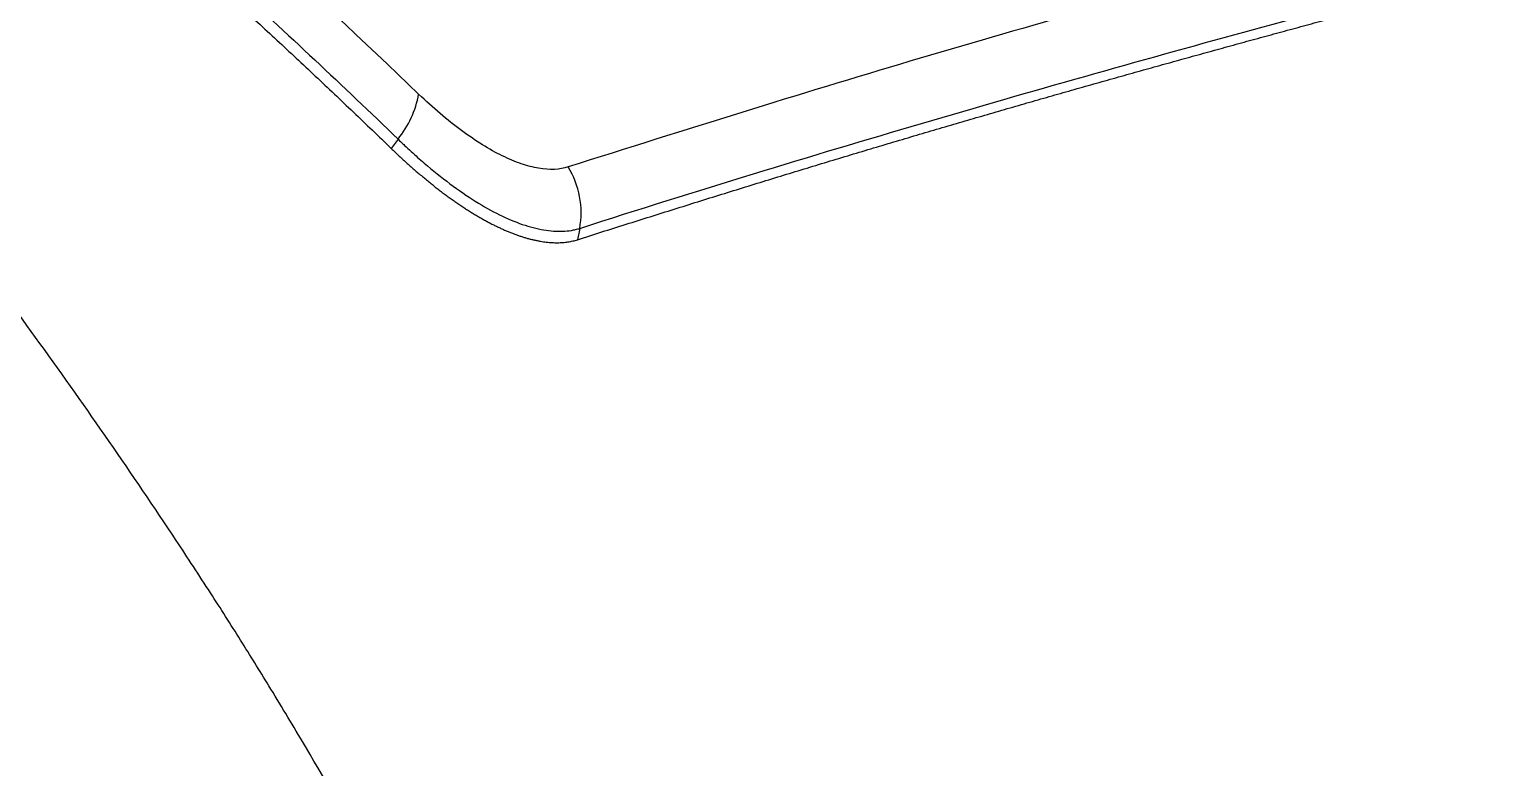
# Model space of a CAD drawing. Extents: x 412 to 492, y 622 to 766.
# Drawn here: x 478.475 to 483.013, y 703.905 to 706.191 of the extents above; entities that cross this region are included whole.
import ezdxf

# ---------------------------------------------------------------- set-up
doc = ezdxf.new("R2010")
doc.units = 0
doc.header["$MEASUREMENT"] = 0
doc.layers.add('1', color=4, linetype='Continuous')
doc.layers.add('GEOMETRY', color=4, linetype='Continuous', lineweight=25)

# ---------------------------------------------------------------- blocks, each defined once
blk = doc.blocks.new('2024 Beam 220V LL')
at = {"layer": 'GEOMETRY'}
for p, q in [((67.6629, 63.0922), (67.6419, 63.0635)), ((68.2252, 62.8159), (68.2186, 62.7808))]:
    blk.add_line(p, q, dxfattribs=at)
for centre, radius, start, end in [((67.4256, 63.2854), 0.306, 320.8494, 349.8787), ((67.9581, 62.8646), 0.2715, 349.668, 31.3833)]:
    blk.add_arc(centre, radius, start, end, dxfattribs=at)
for points, knots in [([(69.3163, 55.2477), (69.3152, 55.2587), (69.3092, 55.3207), (69.2904, 55.5021), (69.2554, 55.7905), (69.2039, 56.1432), (69.1505, 56.4567), (69.0983, 56.7301), (69.0498, 56.9637), (69.0049, 57.1644), (68.9648, 57.3338), (68.9303, 57.4739), (68.8946, 57.6124), (68.8578, 57.7493), (68.7981, 57.9615), (68.7124, 58.2451), (68.5958, 58.5956), (68.4736, 58.9328), (68.3282, 59.3052), (68.1547, 59.7126), (67.9485, 60.1545), (67.7476, 60.551), (67.5536, 60.9077), (67.3971, 61.1785), (67.2697, 61.3899), (67.1748, 61.5433), (67.0792, 61.6933), (66.9445, 61.8991), (66.7697, 62.1573), (66.5557, 62.4601), (66.3353, 62.7587), (66.032, 63.1522), (65.6381, 63.6314), (65.1444, 64.1852), (64.6324, 64.7146), (64.1894, 65.1376), (63.825, 65.4652), (63.5443, 65.7075), (63.2576, 65.945), (62.9331, 66.2028), (62.5694, 66.4777), (62.1636, 66.7668), (61.8487, 66.9785), (61.6297, 67.1199), (61.5097, 67.1958), (61.3882, 67.2709), (61.2623, 67.3469), (61.0712, 67.4597), (60.8132, 67.606), (60.3812, 67.8369), (59.8337, 68.1038), (59.1675, 68.388), (58.4856, 68.6388), (57.9661, 68.7992), (57.612, 68.895), (57.4433, 68.9381), (57.2954, 68.9741), (57.1824, 69.0007), (57.0822, 69.0235), (56.9813, 69.0457), (56.866, 69.0702), (56.7499, 69.0939), (56.633, 69.1168), (56.5155, 69.1389), (56.3234, 69.1734), (56.0548, 69.2175), (55.7078, 69.2659), (55.355, 69.3066), (55.0748, 69.3322), (54.8685, 69.3475), (54.7371, 69.356), (54.6029, 69.3636), (54.4659, 69.37), (54.3262, 69.3752), (54.1838, 69.3791), (54.0387, 69.3817), (53.8909, 69.3829), (53.7406, 69.3826), (53.6394, 69.3811), (53.5884, 69.3804)], [0, 0, 0, 0, 0.001473, 0.0083, 0.024285, 0.04014, 0.05574, 0.066575, 0.077144, 0.087449, 0.093884, 0.100253, 0.106555, 0.112791, 0.118962, 0.135596, 0.151696, 0.167271, 0.182333, 0.203609, 0.22456, 0.245197, 0.260717, 0.276613, 0.285219, 0.292273, 0.299665, 0.307936, 0.323709, 0.339486, 0.355274, 0.371076, 0.402874, 0.434376, 0.465659, 0.49675, 0.512436, 0.528152, 0.544036, 0.559922, 0.581009, 0.60221, 0.623536, 0.629469, 0.635514, 0.641673, 0.64773, 0.65431, 0.670054, 0.685706, 0.717138, 0.748405, 0.779378, 0.811704, 0.819706, 0.827767, 0.834732, 0.839873, 0.843182, 0.848379, 0.853603, 0.858852, 0.864129, 0.869431, 0.87476, 0.89009, 0.905638, 0.921402, 0.937379, 0.943106, 0.948954, 0.954922, 0.961009, 0.967214, 0.973538, 0.979979, 0.986536, 0.993209, 1, 1, 1, 1]), ([(67.7268, 63.2316), (67.3836, 63.5613), (67.0295, 63.8826), (66.2976, 64.5057), (65.9199, 64.8075), (65.5294, 65.0979)], [0, 0, 0, 0, 0.5, 0.5, 1, 1, 1, 1]), ([(65.4791, 64.9565), (65.576, 64.884), (65.6722, 64.8108), (65.8631, 64.663), (65.9578, 64.5884), (66.2396, 64.3626), (66.4246, 64.2093), (66.7885, 63.8978), (66.9675, 63.7397), (67.3195, 63.4191), (67.4927, 63.2565), (67.6629, 63.0922)], [0, 0, 0, 0, 0.125, 0.125, 0.25, 0.25, 0.5, 0.5, 0.75, 0.75, 1, 1, 1, 1]), ([(65.4612, 64.9256), (65.4833, 64.9091), (65.5275, 64.8759), (65.5935, 64.826), (65.6593, 64.7758), (65.7249, 64.7253), (65.7902, 64.6747), (65.8553, 64.6238), (65.9202, 64.5727), (65.9848, 64.5214), (66.0492, 64.4699), (66.1134, 64.4182), (66.1773, 64.3662), (66.241, 64.3141), (66.3045, 64.2617), (66.3677, 64.2092), (66.4307, 64.1564), (66.4934, 64.1035), (66.556, 64.0504), (66.6183, 63.997), (66.6803, 63.9435), (66.7422, 63.8898), (66.8038, 63.8359), (66.8651, 63.7819), (66.9263, 63.7276), (66.9872, 63.6732), (67.0479, 63.6186), (67.1083, 63.5638), (67.1685, 63.5089), (67.2285, 63.4538), (67.2882, 63.3985), (67.3478, 63.3431), (67.407, 63.2875), (67.4661, 63.2317), (67.5249, 63.1758), (67.5835, 63.1197), (67.6224, 63.0822), (67.6419, 63.0635)], [0, 0, 0, 0, 0.028571, 0.057143, 0.085714, 0.114286, 0.142857, 0.171428, 0.2, 0.228571, 0.257142, 0.285714, 0.314285, 0.342856, 0.371428, 0.399999, 0.428571, 0.457142, 0.485714, 0.514285, 0.542857, 0.571428, 0.6, 0.628571, 0.657143, 0.685714, 0.714285, 0.742857, 0.771428, 0.8, 0.828571, 0.857143, 0.885714, 0.914286, 0.942857, 0.971429, 1, 1, 1, 1]), ([(72.135, 64.1158), (71.8285, 64.0361), (71.5187, 63.9558), (70.8904, 63.791), (70.5721, 63.7063), (70.0843, 63.5726), (69.92, 63.527), (69.5869, 63.4327), (69.4184, 63.3838), (69.0764, 63.2823), (68.9031, 63.2294), (68.551, 63.1203), (68.3719, 63.064), (68.1899, 63.006)], [0, 0, 0, 0, 0.25, 0.25, 0.5, 0.5, 0.625, 0.625, 0.75, 0.75, 0.875, 0.875, 1, 1, 1, 1]), ([(68.2252, 62.8159), (68.4073, 62.8744), (68.5864, 62.9306), (68.939, 63.0387), (69.1125, 63.0906), (69.6251, 63.2413), (69.9563, 63.3346), (70.6045, 63.5123), (70.9215, 63.5967), (71.5469, 63.761), (71.8551, 63.8408), (72.1599, 63.9203)], [0, 0, 0, 0, 0.125, 0.125, 0.25, 0.25, 0.5, 0.5, 0.75, 0.75, 1, 1, 1, 1]), ([(68.2186, 62.7808), (68.2437, 62.7888), (68.2938, 62.8048), (68.3687, 62.8286), (68.4432, 62.8521), (68.5174, 62.8754), (68.5913, 62.8985), (68.6648, 62.9215), (68.7381, 62.9442), (68.811, 62.9666), (68.8836, 62.9889), (68.9559, 63.0109), (69.0278, 63.0327), (69.0994, 63.0542), (69.1707, 63.0756), (69.2417, 63.0967), (69.3124, 63.1176), (69.3828, 63.1383), (69.4529, 63.1587), (69.5227, 63.179), (69.5922, 63.1991), (69.6614, 63.219), (69.7304, 63.2387), (69.7991, 63.2582), (69.8676, 63.2775), (69.9358, 63.2967), (70.0038, 63.3157), (70.0716, 63.3346), (70.1391, 63.3533), (70.2064, 63.3719), (70.2735, 63.3904), (70.3404, 63.4087), (70.4071, 63.4269), (70.4736, 63.445), (70.5399, 63.4629), (70.6061, 63.4808), (70.6721, 63.4985), (70.7379, 63.5162), (70.8035, 63.5337), (70.869, 63.5512), (70.9343, 63.5686), (70.9995, 63.5859), (71.0645, 63.6032), (71.1294, 63.6204), (71.1941, 63.6375), (71.2588, 63.6545), (71.3233, 63.6715), (71.3876, 63.6884), (71.4519, 63.7053), (71.516, 63.7221), (71.58, 63.7389), (71.6439, 63.7556), (71.7077, 63.7722), (71.7714, 63.7889), (71.8349, 63.8055), (71.8984, 63.822), (71.9617, 63.8385), (72.025, 63.855), (72.0881, 63.8714), (72.1302, 63.8823), (72.1512, 63.8878)], [0, 0, 0, 0, 0.017241, 0.034482, 0.051722, 0.068964, 0.086205, 0.103447, 0.120688, 0.13793, 0.155172, 0.172414, 0.189655, 0.206897, 0.224138, 0.241379, 0.258621, 0.275863, 0.293104, 0.310346, 0.327587, 0.344829, 0.36207, 0.379312, 0.396553, 0.413794, 0.431036, 0.448277, 0.465518, 0.482759, 0.5, 0.517241, 0.534483, 0.551724, 0.568966, 0.586208, 0.603449, 0.620691, 0.637933, 0.655175, 0.672416, 0.689658, 0.7069, 0.724141, 0.741383, 0.758624, 0.775866, 0.793107, 0.810348, 0.827589, 0.84483, 0.862072, 0.879313, 0.896554, 0.913795, 0.931036, 0.948277, 0.965518, 0.982759, 1, 1, 1, 1]), ([(68.1899, 63.006), (68.1631, 62.9974), (68.1324, 62.9963), (68.0895, 63.0036), (68.0807, 63.0055), (68.0626, 63.0102), (68.0533, 63.013), (68.025, 63.0226), (68.0056, 63.0308), (67.9657, 63.0503), (67.9452, 63.0617), (67.9029, 63.0879), (67.8812, 63.1027), (67.8158, 63.151), (67.7716, 63.1885), (67.7268, 63.2316)], [0, 0, 0, 0, 0.25, 0.25, 0.3125, 0.3125, 0.375, 0.375, 0.5, 0.5, 0.625, 0.625, 0.75, 0.75, 1, 1, 1, 1]), ([(67.6629, 63.0922), (67.6662, 63.0889), (67.6697, 63.0856), (67.6765, 63.0792), (67.6867, 63.0695), (67.6968, 63.0601), (67.717, 63.0416), (67.7305, 63.0297), (67.7707, 62.9952), (67.7972, 62.9739), (67.8501, 62.9344), (67.8765, 62.9162), (67.9277, 62.8842), (67.9526, 62.8702), (68.0011, 62.8462), (68.0246, 62.8363), (68.059, 62.8244), (68.0703, 62.821), (68.0923, 62.8152), (68.103, 62.8129), (68.1343, 62.8075), (68.1541, 62.8062), (68.182, 62.8073), (68.191, 62.8082), (68.2042, 62.8105), (68.2085, 62.8114), (68.2148, 62.8129), (68.2169, 62.8134), (68.2211, 62.8146), (68.2232, 62.8152), (68.2252, 62.8159)], [0, 0, 0, 0, 0.015625, 0.015625, 0.03125, 0.0625, 0.0625, 0.125, 0.125, 0.25, 0.25, 0.375, 0.375, 0.5, 0.5, 0.625, 0.625, 0.6875, 0.6875, 0.75, 0.75, 0.875, 0.875, 0.9375, 0.9375, 0.96875, 0.96875, 0.984375, 0.984375, 1, 1, 1, 1]), ([(67.6419, 63.0635), (67.646, 63.0595), (67.6543, 63.0515), (67.6667, 63.0398), (67.6792, 63.0283), (67.6916, 63.017), (67.7041, 63.0059), (67.7165, 62.995), (67.7289, 62.9843), (67.7413, 62.9739), (67.7537, 62.9636), (67.7661, 62.9536), (67.7784, 62.9439), (67.7907, 62.9344), (67.8029, 62.9251), (67.8151, 62.916), (67.8272, 62.9072), (67.8393, 62.8987), (67.8513, 62.8904), (67.8633, 62.8824), (67.8752, 62.8747), (67.887, 62.8672), (67.8988, 62.8599), (67.9105, 62.853), (67.9221, 62.8463), (67.9336, 62.8399), (67.945, 62.8337), (67.9564, 62.8279), (67.9676, 62.8223), (67.9788, 62.817), (67.9898, 62.812), (68.0008, 62.8072), (68.0116, 62.8028), (68.0223, 62.7986), (68.0329, 62.7948), (68.0434, 62.7912), (68.0538, 62.7879), (68.0641, 62.7849), (68.0742, 62.7823), (68.0842, 62.7799), (68.094, 62.7778), (68.1067, 62.7754), (68.122, 62.7732), (68.1396, 62.7717), (68.1566, 62.7713), (68.1731, 62.772), (68.1889, 62.7738), (68.2042, 62.7766), (68.2138, 62.7794), (68.2186, 62.7808)], [0, 0, 0, 0, 0.018727, 0.037464, 0.056209, 0.074962, 0.093722, 0.112487, 0.131256, 0.150028, 0.168802, 0.187576, 0.20635, 0.225121, 0.243888, 0.26265, 0.281407, 0.30016, 0.318909, 0.337653, 0.356395, 0.375133, 0.393869, 0.412602, 0.431333, 0.450063, 0.468792, 0.487519, 0.506247, 0.524975, 0.543703, 0.562432, 0.581163, 0.599896, 0.618631, 0.637368, 0.656109, 0.674853, 0.693601, 0.712352, 0.731108, 0.749869, 0.785615, 0.821371, 0.857128, 0.892878, 0.928611, 0.964321, 1, 1, 1, 1])]:
    blk.add_open_spline(points, degree=3, knots=knots, dxfattribs=at)

msp = doc.modelspace()

# ---------------------------------------------------------------- block references
at = {"layer": '1'}
msp.add_blockref('2024 Beam 220V LL', (411.9528, 642.7586), dxfattribs=at)

doc.saveas('drawing.dxf')
